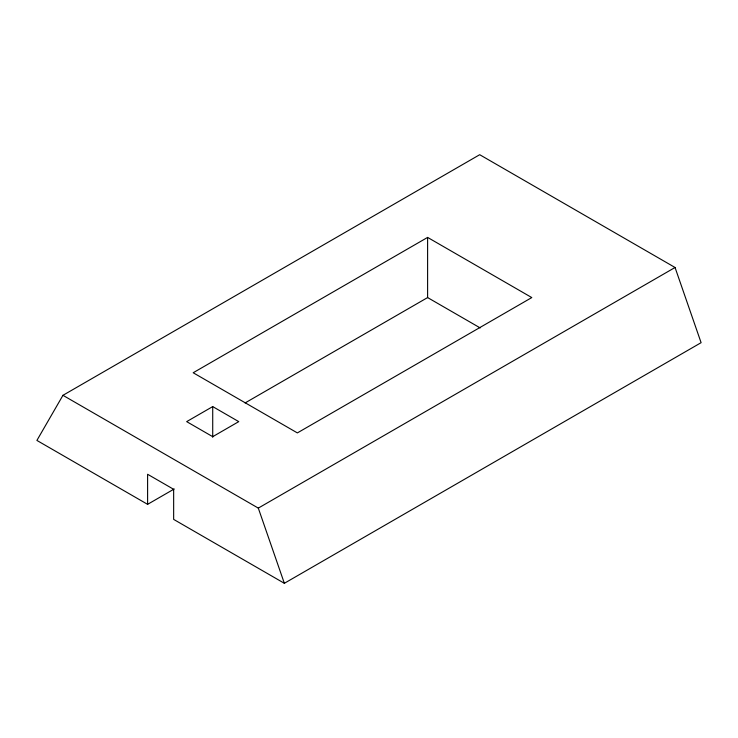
<?xml version="1.0" encoding="UTF-8"?>
<svg xmlns="http://www.w3.org/2000/svg" width="738" height="738" viewBox="0 0 738 738"><rect width="100%" height="100%" fill="white"/><g stroke="black" fill="none" stroke-linecap="round" stroke-linejoin="round"><path stroke-width="1.11" d="M147.6 504.34L147.6 474.266L173.651 489.303L173.651 519.386L284.351 583.297L701.1 342.681L675.049 267.488L479.7 154.703L62.951 395.319L36.9 440.429L147.6 504.34L174.242 488.962M427.606 237.415L193.181 372.755L297.368 432.911L531.794 297.571L427.606 237.415L427.606 297.571L245.099 402.939M212.719 406.592L186.668 421.629L212.719 436.675L238.761 421.629L212.719 406.592L212.719 437.237M62.951 395.319L258.3 508.104L675.049 267.488M427.606 297.571L480.198 327.93M258.3 508.104L284.351 583.297"/></g></svg>
